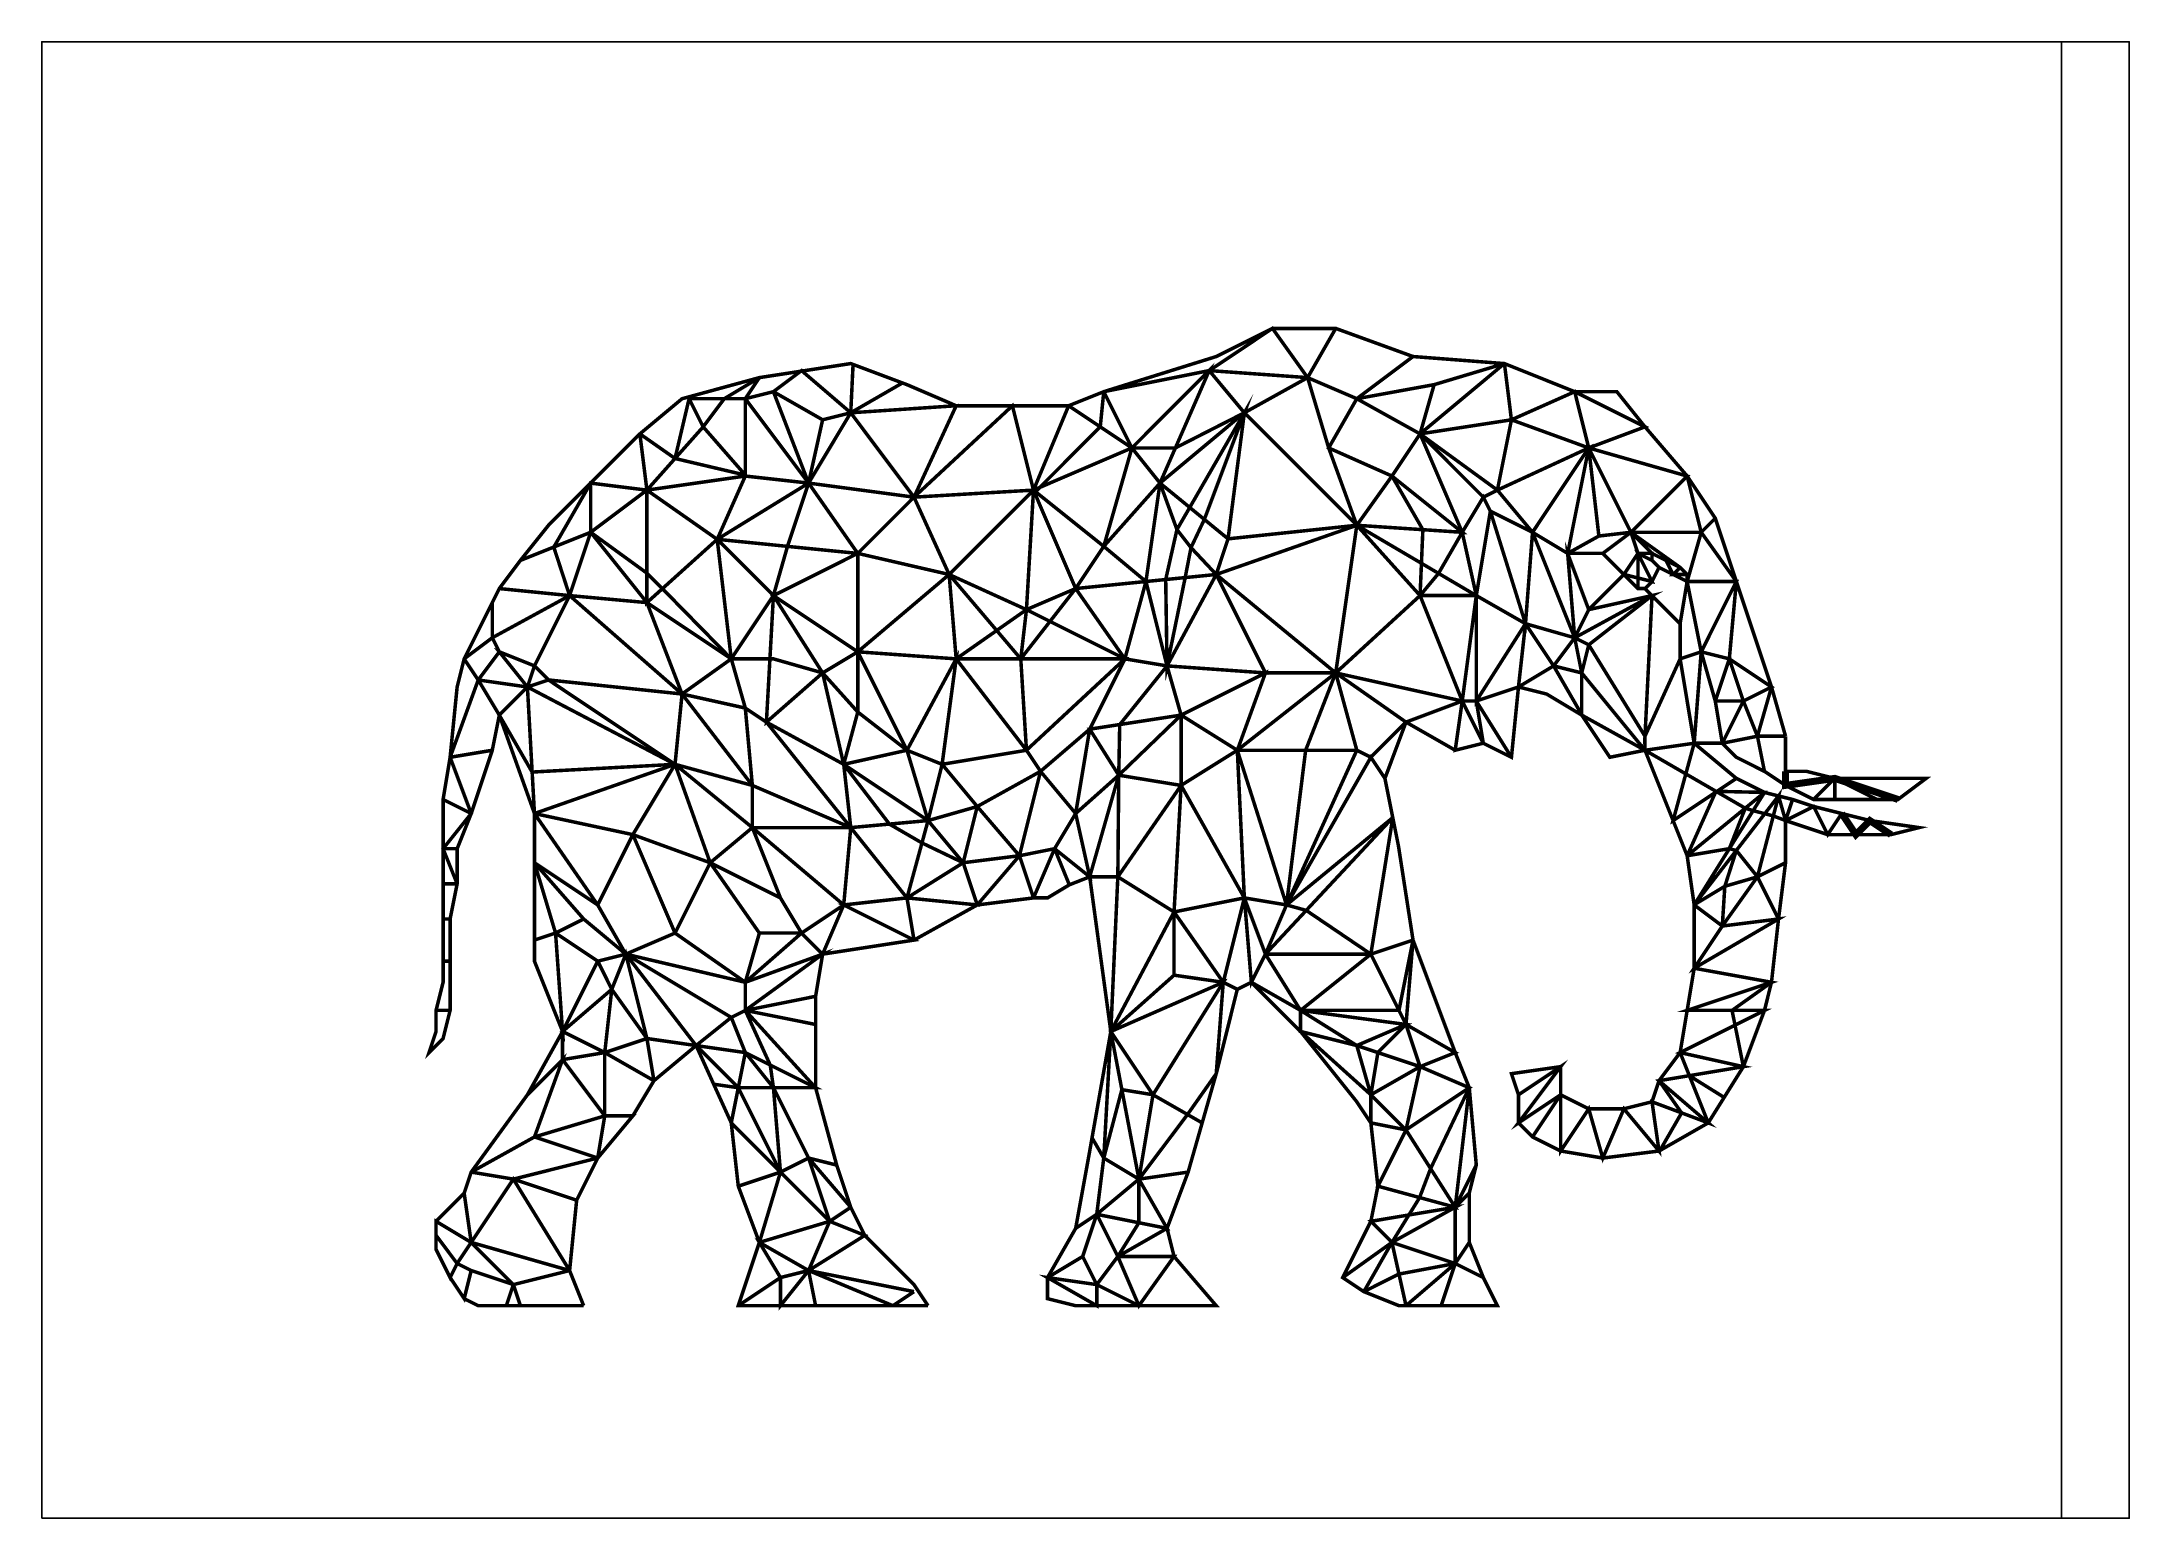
# Model space of a CAD drawing. Header units: millimetres. Extents: x 0 to 297, y 0 to 210.
import ezdxf

# ---------------------------------------------------------------- set-up
doc = ezdxf.new("R2010")
doc.units = ezdxf.units.MM
doc.header["$LTSCALE"] = 0.5
picture_1 = doc.add_image_def('image1.png', size_in_pixel=(2949, 2155))

msp = doc.modelspace()

# ---------------------------------------------------------------- linework, layer by layer
at = {"color": 4}
msp.add_lwpolyline([(0, 0), (297, 0), (297, 210), (0, 210)], close=True, dxfattribs=at)
at = {"color": 7}
for points, const_width in [([(65.1, 114.23), (64.1, 109.23), (61.1, 100.23), (59.1, 95.23), (59.1, 90.23), (58.1, 85.23), (58.1, 79.23), (58.1, 72.23), (57.1, 68.23), (55.1, 66.23), (56.1, 69.23), (56.1, 72.23), (57.1, 76.23), (57.1, 82.23), (57.1, 89.23), (57.1, 95.23), (57.1, 102.23), (58.1, 108.23), (59.1, 118.23), (60.1, 122.23), (64.1, 130.23), (65.1, 132.23), (68.1, 136.23), (72.1, 141.23), (78.1, 147.23), (85.1, 154.23), (91.1, 159.23), (102.1, 162.23), (115.1, 164.23), (123.1, 161.23), (130.1, 158.23), (146.1, 158.23), (151.1, 160.23), (167.1, 165.23), (175.1, 169.23), (184.1, 169.23), (195.1, 165.23), (208.1, 164.23), (218.1, 160.23), (224.1, 160.23), (228.1, 155.23), (234.1, 148.23), (238.1, 142.23), (239.1, 139.23), (241.1, 133.23), (246.1, 118.23), (248.1, 111.23)], 0.5), ([(180.1, 162.23), (184.1, 169.23)], 0.5), ([(100.1, 159.23), (104.1, 160.23), (108.1, 163.23), (115.1, 157.23), (111.1, 156.23), (104.1, 160.23)], 0.5), ([(166.1, 163.23), (151.1, 160.23)], 0.5), ([(180.1, 162.23), (171.1, 157.23), (166.1, 163.23)], 0.5), ([(180.1, 162.23), (187.1, 159.23), (198.1, 161.23), (208.1, 164.23)], 0.5), ([(187.1, 159.23), (195.1, 165.23)], 0.5), ([(196.1, 154.23), (208.1, 164.23)], 0.5), ([(196.1, 154.23), (209.1, 156.23), (208.1, 164.23)], 0.5), ([(100.1, 159.23), (100.1, 159.23), (102.1, 162.23)], 0.5), ([(151.1, 160.23), (155.1, 152.23)], 0.5), ([(180.1, 162.23), (183.1, 152.23), (187.1, 141.23)], 0.5), ([(198.1, 161.23), (196.1, 154.23), (192.1, 148.23), (183.1, 152.23), (187.1, 159.23)], 0.5), ([(218.1, 160.23), (228.1, 155.23), (220.1, 152.23)], 0.5), ([(97.1, 159.23), (92.1, 159.23)], 0.5), ([(100.1, 148.23), (109.1, 147.23), (100.1, 159.23)], 0.5), ([(130.1, 122.23), (140.1, 129.23), (154.1, 122.23), (157.1, 133.23), (147.1, 132.23), (151.1, 138.23), (141.1, 146.23), (155.1, 152.23), (146.1, 158.23)], 0.5), ([(141.1, 146.23), (146.1, 158.23)], 0.5), ([(171.1, 157.23), (159.1, 147.23)], 0.5), ([(171.1, 157.23), (187.1, 141.23), (167.1, 134.23)], 0.5), ([(171.1, 157.23), (168.78, 139.3), (167.1, 134.23)], 0.5), ([(196.1, 154.23), (187.1, 159.23)], 0.5), ([(86.1, 146.23), (85.1, 154.23)], 0.5), ([(111.1, 156.23), (109.1, 147.23)], 0.5), ([(196.1, 154.23), (205.1, 145.23)], 0.5), ([(196.1, 154.23), (202.1, 140.23)], 0.5), ([(196.1, 154.23), (207.1, 146.23)], 0.5), ([(209.1, 156.23), (207.1, 146.23), (205.1, 145.23)], 0.5), ([(155.1, 152.23), (151.1, 138.23), (157.1, 133.23), (159.1, 147.23), (151.1, 138.23)], 0.5), ([(206.1, 143.23), (212.1, 140.23), (207.1, 146.23), (220.1, 152.23), (212.1, 140.23)], 0.5), ([(212.1, 140.23), (217.1, 137.23), (220.1, 152.23), (234.1, 148.23), (226.1, 140.23), (220.1, 152.23)], 0.5), ([(78.1, 140.23), (78.1, 147.23), (86.1, 146.23), (78.1, 140.23)], 0.5), ([(86.1, 146.23), (86.1, 130.23), (96.1, 139.23), (98.1, 122.23), (86.1, 130.23)], 0.5), ([(96.1, 139.23), (86.1, 146.23)], 0.5), ([(104.1, 131.23), (96.1, 139.23), (100.1, 148.23)], 0.5), ([(109.1, 147.23), (116.1, 137.23), (96.1, 139.23)], 0.5), ([(109.1, 147.23), (106.1, 138.23), (104.1, 131.23)], 0.5), ([(111.1, 120.23), (116.1, 123.23), (129.1, 134.23), (116.1, 137.23), (124.1, 145.23), (109.1, 147.23)], 0.5), ([(124.1, 145.23), (129.1, 134.23), (141.1, 146.23), (147.1, 132.23), (140.1, 129.23), (129.1, 134.23)], 0.5), ([(141.1, 146.23), (140.1, 129.23)], 0.5), ([(187.1, 141.23), (168.78, 139.3), (159.1, 147.23)], 0.5), ([(192.1, 148.23), (187.1, 141.23)], 0.5), ([(192.1, 148.23), (202.1, 140.23), (187.1, 141.23)], 0.5), ([(212.1, 140.23), (211.1, 127.23), (206.1, 143.23)], 0.5), ([(65.1, 132.23), (75.1, 131.23), (78.1, 140.23), (68.1, 136.23)], 0.5), ([(75.1, 131.23), (86.1, 130.23), (78.1, 140.23)], 0.5), ([(184.1, 120.23), (187.1, 141.23), (196.1, 131.23), (204.1, 131.23), (187.1, 141.23)], 0.5), ([(202.1, 140.23), (198.73, 134.39), (196.1, 131.23)], 0.5), ([(212.1, 140.23), (218.1, 125.23)], 0.5), ([(220.1, 129.23), (225.1, 134.23), (222.1, 137.23), (226.1, 140.23), (233.1, 135.23), (234.1, 134.23), (234.1, 133.23), (232.1, 134.23), (231.1, 136.23), (229.1, 137.23), (226.1, 140.23)], 0.5), ([(221.35, 139.68), (226.1, 140.23), (236.1, 140.23), (238.1, 142.23), (238.1, 142.23)], 0.5), ([(227.1, 137.23), (226.1, 140.23)], 0.5), ([(233.1, 127.23), (234.1, 133.23), (236.1, 123.23), (241.1, 133.23), (234.1, 133.23), (236.1, 140.23), (241.1, 133.23)], 0.5), ([(229.1, 136.23), (227.1, 137.23), (229.1, 133.23), (225.1, 134.23)], 0.5), ([(227.1, 137.23), (227.1, 132.23)], 0.5), ([(129.1, 134.23), (130.1, 122.23), (154.1, 122.23), (140.1, 109.23), (130.1, 122.23)], 0.5), ([(167.1, 134.23), (157.1, 133.23)], 0.5), ([(160.1, 121.23), (174.1, 120.23), (167.1, 134.23), (160.1, 121.23)], 0.5), ([(184.1, 120.23), (167.1, 134.23)], 0.5), ([(230.1, 135.23), (232.1, 134.23)], 0.5), ([(231.1, 136.23), (233.1, 135.23)], 0.5), ([(233.1, 135.23), (232.1, 134.23), (234.1, 134.23)], 0.5), ([(64.1, 125.23), (75.1, 131.23)], 0.5), ([(91.1, 117.23), (75.1, 131.23), (70.1, 121.23)], 0.5), ([(86.1, 130.23), (91.1, 117.23), (75.1, 131.23)], 0.5), ([(98.1, 122.23), (104.1, 131.23), (111.1, 120.23), (103.1, 113.23), (104.1, 131.23)], 0.5), ([(204.1, 131.23), (202.1, 116.23)], 0.5), ([(220.1, 124.23), (229.1, 131.23)], 0.5), ([(229.1, 131.23), (233.1, 127.23), (233.1, 122.23), (228.1, 111.23), (229.1, 131.23)], 0.5), ([(229.1, 131.23), (228.1, 132.23)], 0.5), ([(241.1, 133.23), (240.1, 122.23)], 0.5), ([(64.1, 125.23), (64.1, 130.23)], 0.5), ([(140.1, 129.23), (139.29, 122.23), (140.1, 109.23)], 0.5), ([(220.1, 129.23), (218.1, 125.23)], 0.5), ([(64.1, 125.23), (60.1, 122.23)], 0.5), ([(64.1, 125.23), (65.1, 123.23)], 0.5), ([(211.1, 127.23), (215.1, 121.23), (210.1, 118.23), (211.1, 127.23)], 0.5), ([(211.1, 127.23), (218.1, 125.23), (215.1, 121.23), (219.1, 120.23), (218.1, 125.23)], 0.5), ([(218.1, 125.23), (220.1, 124.23), (228.1, 111.23), (228.1, 109.23), (219.1, 120.23)], 0.5), ([(69.1, 118.23), (62.1, 119.23), (60.1, 122.23)], 0.5), ([(65.1, 123.23), (62.1, 119.23)], 0.5), ([(70.1, 100.23), (90.1, 107.23), (69.1, 118.23), (65.1, 123.23), (70.1, 121.23), (72.1, 119.23), (90.1, 107.23)], 0.5), ([(98.1, 122.23), (91.1, 117.23)], 0.5), ([(98.1, 122.23), (100.1, 115.23)], 0.5), ([(98.1, 122.23), (104.1, 122.23), (111.1, 120.23)], 0.5), ([(116.1, 123.23), (123.1, 109.23), (114.1, 107.23)], 0.5), ([(130.1, 122.23), (116.1, 123.23)], 0.5), ([(149.1, 112.23), (154.1, 122.23), (160.1, 121.23), (162.1, 114.23)], 0.5), ([(219.1, 120.23), (220.1, 124.23)], 0.5), ([(236.1, 123.23), (233.1, 122.23), (235.1, 110.23), (228.1, 109.23)], 0.5), ([(238.1, 116.23), (240.1, 122.23), (236.1, 123.23)], 0.5), ([(236.1, 123.23), (238.1, 116.23), (239.1, 110.23)], 0.5), ([(240.1, 122.23), (246.1, 118.23), (242.1, 116.23), (238.1, 116.23)], 0.5), ([(62.1, 119.23), (58.1, 108.23)], 0.5), ([(65.1, 114.23), (62.1, 119.23)], 0.5), ([(70.1, 121.23), (69.1, 118.23)], 0.5), ([(69.1, 118.23), (72.1, 119.23)], 0.5), ([(72.1, 119.23), (91.1, 117.23)], 0.5), ([(111.1, 120.23), (114.1, 107.23)], 0.5), ([(162.1, 114.23), (174.1, 120.23), (170.1, 109.23), (162.1, 104.23)], 0.5), ([(187.1, 109.23), (184.1, 120.23), (170.1, 109.23)], 0.5), ([(174.1, 120.23), (184.1, 120.23), (194.1, 113.23)], 0.5), ([(210.1, 118.23), (214.1, 117.23), (219.1, 114.23), (219.1, 120.23)], 0.5), ([(69.1, 118.23), (65.1, 114.23)], 0.5), ([(69.1, 118.23), (70.1, 100.23)], 0.5), ([(91.1, 117.23), (90.1, 107.23), (84.1, 97.23)], 0.5), ([(90.1, 107.23), (101.1, 104.23), (91.1, 117.23), (100.1, 115.23)], 0.5), ([(202.1, 116.23), (194.1, 113.23)], 0.5), ([(204.1, 116.23), (205.1, 110.23)], 0.5), ([(242.1, 116.23), (244.1, 111.23), (245.1, 106.23)], 0.5), ([(70.1, 100.23), (65.1, 114.23)], 0.5), ([(103.1, 113.23), (100.1, 115.23), (101.1, 104.23), (115.1, 98.23)], 0.5), ([(114.1, 107.23), (115.1, 98.23), (103.1, 113.23), (114.1, 107.23)], 0.5), ([(142.1, 106.23), (149.1, 112.23), (147.1, 100.23)], 0.5), ([(149.1, 91.23), (152.1, 69.23), (149.1, 52.23), (147.1, 41.23), (143.1, 34.23), (143.1, 31.23), (147.1, 30.23), (167.1, 30.23), (161.1, 37.23), (160.1, 41.23), (163.1, 49.23), (167.1, 63.23), (170.1, 75.23), (172.1, 76.23), (179.1, 69.23), (187.1, 59.23), (189.1, 56.23), (190.1, 47.23), (189.1, 42.23), (185.1, 34.23), (188.1, 32.23), (193.1, 30.23), (207.1, 30.23), (205.1, 34.23), (203.1, 39.23), (203.1, 46.23), (204.1, 50.23), (203.1, 61.23), (201.1, 66.23), (195.1, 82.23), (193.03, 95.6), (191.1, 105.23), (194.1, 113.23), (201.1, 109.23)], 0.5), ([(162.1, 114.23), (162.1, 104.23), (153.23, 105.68)], 0.5), ([(235.1, 110.23), (232.1, 99.23), (241.1, 105.23)], 0.5), ([(248.1, 111.23), (248.1, 106.23), (251.1, 106.23), (255.1, 105.23), (259.1, 105.23), (265.1, 105.23), (268.1, 105.23), (264.1, 102.23), (261.1, 102.23), (255.1, 102.23), (252.1, 102.23), (248.1, 104.23), (245.1, 106.23), (241.1, 108.23), (239.1, 110.23), (235.1, 110.23)], 0.5), ([(247.1, 85.23), (248.1, 93.23), (248.1, 99.23), (254.1, 97.23), (258.1, 97.23), (263.1, 97.23), (267.1, 98.23), (260.1, 99.23), (256.1, 100.23), (252.1, 101.23), (249.1, 102.23), (245.1, 103.23), (241.1, 105.23), (235.1, 110.23)], 0.5), ([(239.1, 110.23), (244.1, 111.23), (248.1, 111.23)], 0.5), ([(64.1, 109.23), (58.1, 108.23)], 0.5), ([(90.1, 107.23), (95.1, 93.23)], 0.5), ([(90.1, 107.23), (101.1, 98.23)], 0.5), ([(114.1, 107.23), (114.1, 107.23), (126.1, 99.23)], 0.5), ([(133.1, 101.23), (128.1, 107.23), (126.1, 99.23)], 0.5), ([(140.1, 109.23), (128.1, 107.23)], 0.5), ([(140.1, 109.23), (142.1, 106.23)], 0.5), ([(170.1, 109.23), (171.1, 88.23)], 0.5), ([(170.1, 109.23), (177.1, 87.23)], 0.5), ([(170.1, 109.23), (187.1, 109.23), (189.1, 108.23)], 0.5), ([(187.1, 109.23), (177.1, 87.23)], 0.5), ([(177.1, 87.23), (189.1, 108.23), (191.1, 105.23)], 0.5), ([(228.1, 109.23), (232.1, 99.23), (234.1, 94.23), (235.1, 87.23), (235.1, 78.23), (233.1, 66.23)], 0.5), ([(228.1, 109.23), (233.91, 105.87), (238.2, 103.39), (240.79, 101.9), (242.36, 100.99), (243.48, 100.64), (246.36, 99.89), (248.1, 99.23)], 0.5), ([(101.1, 104.23), (101.1, 98.23)], 0.5), ([(133.1, 101.23), (142.1, 106.23), (139.1, 94.23)], 0.5), ([(141.1, 88.23), (143.1, 88.23), (146.2, 90.09), (149.1, 91.23), (153.23, 105.68), (147.1, 100.23), (149.1, 91.23), (144.1, 95.23), (147.1, 100.23)], 0.5), ([(142.1, 106.23), (147.1, 100.23)], 0.5), ([(162.1, 104.23), (153.1, 91.23), (149.1, 91.23)], 0.5), ([(248.1, 106.23), (248.1, 104.23), (255.1, 105.23), (264.1, 102.23)], 1), ([(252.1, 102.23), (255.1, 105.23), (261.1, 102.23)], 0.5), ([(255.1, 105.23), (255.1, 102.23)], 0.5), ([(57.1, 102.23), (61.1, 100.23)], 0.5), ([(83.1, 80.23), (79.1, 87.23), (70.1, 100.23), (70.1, 93.23), (79.1, 87.23)], 0.5), ([(124.1, 82.23), (133.1, 87.23), (139.1, 94.23), (131.1, 93.23), (133.1, 101.23), (126.1, 99.23)], 0.5), ([(133.1, 101.23), (139.1, 94.23), (141.1, 88.23), (133.1, 87.23)], 0.5), ([(245.1, 103.23), (234.1, 94.23)], 0.5), ([(242.37, 100.99), (240.1, 95.23), (234.1, 94.23)], 0.5), ([(235.1, 87.23), (247.1, 102.73), (244.1, 91.23)], 0.5), ([(238.2, 103.39), (245.1, 103.23), (235.1, 87.23)], 0.5), ([(247.1, 102.73), (248.1, 99.23)], 0.5), ([(249.1, 102.23), (248.1, 99.23)], 0.5), ([(248.1, 99.23), (252.1, 101.23), (252.1, 101.23), (254.1, 97.23), (256.1, 100.23)], 0.5), ([(70.1, 100.23), (84.1, 97.23), (79.1, 87.23)], 0.5), ([(102.1, 83.23), (108.1, 83.23), (105.1, 88.23), (95.1, 93.23), (101.1, 98.23), (105.1, 88.23)], 0.5), ([(108.1, 83.23), (114.1, 87.23), (101.1, 98.23), (115.1, 98.23), (114.1, 87.23), (111.1, 80.23), (124.1, 82.23), (114.1, 87.23), (123.1, 88.23), (124.1, 82.23)], 0.5), ([(126.1, 99.23), (131.1, 93.23), (123.1, 88.23), (133.1, 87.23), (131.1, 93.23)], 0.5), ([(174.1, 80.23), (192.22, 99.65)], 0.5), ([(192.22, 99.65), (189.1, 80.23), (179.91, 86.45), (177.1, 87.23)], 0.5), ([(256.1, 100.23), (258.1, 97.23), (260.1, 99.23), (263.1, 97.23)], 1), ([(59.1, 95.23), (57.1, 95.23)], 0.5), ([(84.1, 97.23), (95.1, 93.23), (90.1, 83.23), (83.1, 80.23)], 0.5), ([(84.1, 97.23), (90.1, 83.23), (100.1, 76.23), (100.1, 72.23)], 0.5), ([(139.1, 94.23), (144.1, 95.23), (146.2, 90.09)], 0.5), ([(244.1, 91.23), (241.1, 94.98), (240.1, 95.23)], 0.5), ([(70.1, 82.23), (70.1, 93.23), (77.1, 85.23), (73.1, 83.23), (70.1, 93.23)], 0.5), ([(95.1, 93.23), (102.1, 83.23), (100.1, 76.23)], 0.5), ([(244.1, 91.23), (248.1, 93.23)], 0.5), ([(57.1, 90.23), (59.1, 90.23)], 0.5), ([(244.1, 91.23), (239.1, 84.23), (235.1, 87.23)], 0.5), ([(161.1, 86.23), (168.1, 76.23), (171.1, 88.23)], 0.5), ([(174.1, 80.23), (172.1, 76.23), (171.1, 88.23)], 0.5), ([(57.1, 85.23), (58.1, 85.23)], 0.5), ([(73.1, 83.23), (79.1, 79.23), (81.1, 75.23)], 0.5), ([(77.1, 85.23), (83.1, 80.23), (79.1, 79.23)], 0.5), ([(100.1, 76.23), (108.1, 83.23), (111.1, 80.23), (110.1, 74.23), (110.1, 70.23)], 0.5), ([(247.1, 85.23), (246.1, 76.23), (245.1, 72.23)], 0.5), ([(100.1, 76.23), (83.1, 80.23)], 0.5), ([(172.1, 76.23), (179.1, 72.23), (193.1, 72.23), (189.1, 80.23), (195.1, 82.23)], 0.5), ([(189.1, 80.23), (174.1, 80.23)], 0.5), ([(174.1, 80.23), (179.1, 72.23)], 0.5), ([(57.1, 79.23), (58.1, 79.23)], 0.5), ([(79.1, 79.23), (74.1, 69.23)], 0.5), ([(235.1, 78.23), (246.1, 76.23), (234.1, 72.23), (245.1, 72.23), (233.1, 66.23), (242.1, 64.23), (230.1, 62.23), (237.1, 56.23), (229.1, 59.23), (230.1, 52.23), (225.1, 58.23), (222.1, 51.23), (220.1, 58.23), (216.1, 52.23), (216.1, 60.23), (210.1, 56.23), (216.1, 64.23), (210.1, 60.23)], 0.5), ([(81.1, 75.23), (80.1, 66.23)], 0.5), ([(168.1, 76.23), (170.1, 75.23)], 0.5), ([(56.1, 72.23), (58.1, 72.23)], 0.5), ([(98.1, 71.23), (100.1, 66.23), (93.1, 67.23)], 0.5), ([(98.1, 71.23), (100.1, 72.23), (110.1, 70.23), (110.1, 61.23), (100.1, 72.23)], 0.5), ([(187.1, 67.23), (179.1, 69.23), (179.1, 72.23), (194.1, 70.23), (187.1, 67.23)], 0.5), ([(193.1, 72.23), (194.1, 70.23), (201.1, 66.23), (196.1, 64.23)], 0.5), ([(229.1, 59.23), (225.1, 58.23), (220.1, 58.23), (216.1, 60.23), (216.1, 64.23), (209.1, 63.23), (210.1, 60.23), (210.1, 56.23), (212.1, 54.23), (216.1, 52.23), (222.1, 51.23), (230.1, 52.23), (237.1, 56.23), (242.1, 64.23), (245.1, 72.23)], 0.5), ([(69.1, 60.23), (74.1, 69.23), (74.1, 65.23), (80.1, 57.23), (70.1, 54.23)], 0.5), ([(150.1, 43.23), (151.1, 51.23), (152.1, 69.23)], 0.5), ([(70.1, 54.23), (74.1, 65.23), (69.1, 60.23), (61.1, 49.23)], 0.5), ([(74.1, 65.23), (80.1, 66.23), (87.1, 62.23), (84.1, 57.23)], 0.5), ([(80.1, 66.23), (80.1, 57.23)], 0.5), ([(93.1, 67.23), (98.1, 56.23), (99.1, 47.23), (102.1, 39.23), (99.1, 30.23), (105.1, 30.23), (110.1, 30.23), (126.1, 30.23)], 0.5), ([(99.1, 61.23), (93.1, 67.23)], 0.5), ([(100.1, 66.23), (110.1, 61.23), (104.1, 61.23)], 0.5), ([(187.1, 67.23), (189.1, 60.23)], 0.5), ([(187.1, 67.23), (196.1, 64.23)], 0.5), ([(229.1, 59.23), (230.1, 62.23), (233.1, 66.23)], 0.5), ([(98.1, 56.23), (105.1, 49.23), (104.1, 61.23), (109.1, 51.23), (105.1, 49.23)], 0.5), ([(196.1, 64.23), (189.1, 60.23), (189.1, 56.23)], 0.5), ([(98.1, 56.23), (99.1, 61.23)], 0.5), ([(110.1, 61.23), (113.1, 50.23), (109.1, 51.23)], 0.5), ([(158.1, 60.23), (156.1, 48.23), (151.1, 51.23)], 0.5), ([(158.1, 60.23), (165.1, 56.23)], 0.5), ([(189.1, 60.23), (194.1, 55.23), (190.1, 47.23), (201.1, 44.23), (194.1, 55.23)], 0.5), ([(203.1, 61.23), (201.1, 44.23)], 0.5), ([(212.1, 54.23), (216.1, 60.23)], 0.5), ([(189.1, 56.23), (194.1, 55.23)], 0.5), ([(79.1, 51.23), (70.1, 54.23), (61.1, 49.23), (60.1, 46.23), (56.1, 42.23)], 0.5), ([(61.1, 39.23), (67.1, 48.23), (75.1, 35.23), (76.1, 45.23), (79.1, 51.23), (67.1, 48.23), (76.1, 45.23)], 0.5), ([(109.1, 51.23), (112.1, 42.23), (115.1, 44.23), (113.1, 50.23)], 0.5), ([(67.1, 48.23), (61.1, 49.23)], 0.5), ([(105.1, 49.23), (99.1, 47.23)], 0.5), ([(156.1, 48.23), (163.1, 49.23)], 0.5), ([(201.1, 44.23), (204.1, 50.23)], 0.5), ([(60.1, 46.23), (61.1, 39.23)], 0.5), ([(201.1, 44.23), (203.1, 46.23)], 0.5), ([(75.1, 35.23), (61.1, 39.23), (56.1, 42.23), (56.1, 40.23)], 0.5), ([(115.1, 44.23), (117.1, 40.23), (124.1, 33.23), (126.1, 30.23)], 0.5), ([(150.1, 43.23), (148.1, 37.23), (143.1, 34.23)], 0.5), ([(150.1, 43.23), (147.1, 41.23)], 0.5), ([(148.1, 37.23), (150.1, 33.23), (153.1, 37.23), (150.1, 43.23)], 0.5), ([(201.1, 44.23), (201.1, 36.23), (192.1, 39.23), (185.1, 34.23)], 0.5), ([(61.1, 39.23), (59.1, 36.23)], 0.5), ([(61.1, 39.23), (67.1, 33.23)], 0.5), ([(188.1, 32.23), (192.1, 39.23)], 0.5), ([(192.1, 39.23), (194.1, 30.23)], 0.5), ([(203.1, 39.23), (201.1, 36.23)], 0.5), ([(58.1, 34.23), (60.1, 31.23), (61.1, 35.23), (59.1, 36.23)], 0.5), ([(201.1, 36.23), (199.1, 30.23)], 0.5), ([(201.1, 36.23), (205.1, 34.23)], 0.5), ([(61.1, 35.23), (67.1, 33.23), (68.1, 30.23)], 0.5), ([(67.1, 33.23), (66.1, 30.23)], 0.5), ([(67.1, 33.23), (75.1, 35.23), (77.1, 30.23)], 0.5), ([(105.1, 34.23), (99.1, 30.23)], 0.5), ([(109.1, 35.23), (105.1, 30.23), (105.1, 34.23)], 0.5), ([(109.1, 35.23), (110.1, 30.23)], 0.5), ([(109.1, 35.23), (124.1, 32.23)], 0.5), ([(109.1, 35.23), (121.1, 30.23)], 0.5), ([(60.1, 31.23), (62.1, 30.23), (77.1, 30.23)], 0.5), ([(124.1, 32.23), (121.1, 30.23)], 0.5)]:
    msp.add_lwpolyline(points, dxfattribs=dict(at, const_width=const_width))
at = {"color": 7, "const_width": 0.5}
for points in [[(166.1, 163.23), (175.1, 169.23), (180.1, 162.23)], [(155.1, 152.23), (159.1, 147.23), (166.1, 163.23)], [(209.1, 156.23), (218.1, 160.23), (220.1, 152.23)], [(86.1, 146.23), (94.1, 155.23), (97.1, 159.23), (100.1, 159.23), (100.1, 148.23)], [(115.1, 157.23), (124.1, 145.23), (130.1, 158.23)], [(124.1, 145.23), (141.1, 146.23), (138.1, 158.23)], [(202.1, 140.23), (204.1, 131.23), (206.1, 143.23), (205.1, 145.23)], [(104.1, 131.23), (116.1, 137.23), (116.1, 123.23)], [(217.1, 137.23), (218.1, 125.23), (229.1, 131.23), (220.1, 129.23)], [(227.1, 137.23), (225.1, 134.23), (227.1, 132.23), (228.1, 132.23), (229.1, 133.23), (230.1, 135.23), (229.1, 136.23), (229.1, 137.23)], [(196.1, 131.23), (184.1, 120.23), (202.1, 116.23)], [(204.1, 131.23), (204.1, 116.23), (211.1, 127.23)], [(123.1, 109.23), (128.1, 107.23), (130.1, 122.23)], [(202.1, 116.23), (201.1, 109.23), (205.1, 110.23), (209.1, 108.23), (210.1, 118.23), (204.1, 116.23)], [(149.1, 112.23), (153.23, 105.68), (162.1, 114.23)], [(219.1, 114.23), (223.1, 108.23), (228.1, 109.23)], [(153.1, 91.23), (161.1, 86.23), (162.1, 104.23), (171.1, 88.23), (161.1, 86.23), (152.1, 69.23)], [(123.1, 88.23), (115.1, 98.23), (126.1, 99.23)], [(171.1, 88.23), (177.1, 87.23), (174.1, 80.23)], [(74.1, 69.23), (70.1, 79.23), (70.1, 82.23), (73.1, 83.23)], [(239.1, 84.23), (247.1, 85.23), (235.1, 78.23)], [(83.1, 80.23), (98.1, 71.23), (93.1, 67.23)], [(74.1, 69.23), (80.1, 66.23), (86.1, 68.23), (81.1, 75.23)], [(168.1, 76.23), (152.1, 69.23), (158.1, 60.23)], [(86.1, 68.23), (87.1, 62.23), (93.1, 67.23)], [(100.1, 66.23), (104.1, 61.23), (99.1, 61.23)], [(196.1, 64.23), (194.1, 55.23), (203.1, 61.23)], [(80.1, 57.23), (79.1, 51.23), (84.1, 57.23)], [(105.1, 49.23), (102.1, 39.23), (112.1, 42.23)], [(156.1, 48.23), (150.1, 43.23), (160.1, 41.23)], [(201.1, 44.23), (192.1, 39.23), (189.1, 42.23)], [(112.1, 42.23), (109.1, 35.23), (102.1, 39.23), (105.1, 34.23), (109.1, 35.23), (117.1, 40.23)], [(56.1, 38.23), (58.1, 34.23), (59.1, 36.23), (56.1, 40.23)], [(153.1, 37.23), (161.1, 37.23), (156.1, 30.23)], [(150.1, 33.23), (150.1, 30.23), (143.1, 34.23)]]:
    msp.add_lwpolyline(points, close=True, dxfattribs=at)
at = {"const_width": 0.5}
for points in [[(115.43, 164.1), (115.1, 157.23), (122.45, 161.47)], [(97.1, 159.23), (102.1, 162.23)], [(104.1, 160.23), (109.1, 147.23)], [(151.1, 160.23), (150.6, 155.23), (141.38, 146)], [(92.1, 159.23), (90.1, 150.73), (100.1, 148.37)], [(92.1, 159.23), (94.1, 155.23), (100.1, 148.37)], [(115.1, 157.23), (109.1, 147.23)], [(155.1, 152.23), (161.29, 152.23), (171.1, 157.23)], [(171.1, 157.23), (163.33, 143.76), (161.51, 140.62), (159.91, 133.51), (160.1, 121.23), (162.68, 133.78), (163.51, 138.05), (165.41, 142.06), (171.1, 157.23)], [(85.1, 154.23), (90.1, 150.73)], [(220.1, 152.23), (221.54, 139.7), (217.1, 137.23)], [(78.1, 147.23), (72.85, 138.12), (75.1, 131.23)], [(109.1, 147.23), (96.1, 139.23)], [(159.1, 147.23), (161.51, 140.62), (163.51, 138.05), (167.1, 134.23)], [(192.1, 148.23), (196.5, 140.6), (196.1, 131.23)], [(234.1, 148.23), (236.1, 140.23)], [(222.1, 137.23), (217.1, 137.23)], [(147.1, 132.23), (139.29, 122.23), (129.1, 134.23)], [(147.1, 132.23), (154.1, 122.23)], [(157.1, 133.23), (160.1, 121.23)], [(116.1, 123.23), (116.1, 114.67), (114.1, 107.23)], [(236.1, 123.23), (235.1, 110.23)], [(240.1, 122.23), (242.1, 116.23)], [(111.1, 120.23), (116.1, 114.67)], [(160.1, 121.23), (153.37, 112.88), (153.23, 105.68)], [(184.1, 120.23), (179.82, 109.23), (177.1, 87.23)], [(215.1, 121.23), (219.1, 114.3)], [(202.1, 116.23), (205.1, 110.23)], [(209.1, 108.23), (204.1, 116.23)], [(242.1, 116.23), (239.1, 110.23)], [(246.1, 118.23), (244.1, 111.23)], [(116.1, 114.67), (123.1, 109.23)], [(162.1, 114.23), (170.1, 109.23)], [(189.1, 108.23), (194.1, 113.23)], [(58.1, 108.23), (61.1, 100.23), (57.1, 95.23), (59.1, 90.23)], [(114.1, 107.23), (120.6, 98.73), (125.23, 96.05), (131.1, 93.23)], [(123.1, 109.23), (126.1, 99.23)], [(153.23, 105.68), (153.1, 91.23)], [(238.2, 103.39), (234.1, 94.23)], [(177.1, 87.23), (192.22, 99.65)], [(141.1, 88.23), (144.1, 95.23)], [(241.1, 94.98), (239.46, 89.88), (239.1, 84.23)], [(235.15, 87.29), (239.46, 89.88), (244.1, 91.23)], [(244.1, 91.23), (247.1, 85.23)], [(161.1, 86.23), (161.1, 77.24), (168.1, 76.23)], [(81.1, 75.23), (83.1, 80.23), (86.1, 68.23)], [(100.1, 76.23), (111.1, 80.23), (100.1, 72.23), (110.1, 74.23)], [(179.1, 72.23), (189.1, 80.23)], [(193.1, 72.23), (195.1, 82.23)], [(195.1, 82.23), (194.1, 70.23)], [(152.1, 69.23), (161.1, 77.24)], [(168.1, 76.23), (167.1, 63.23), (163.01, 57.42), (156.1, 48.23), (156.1, 42.03), (153.1, 37.23), (160.1, 41.23)], [(246.1, 76.23), (240.49, 72.23), (242.1, 64.23)], [(100.1, 72.23), (103.65, 64.45), (104.1, 61.23)], [(179.1, 72.23), (187.1, 67.23)], [(152.1, 69.23), (156.1, 48.23)], [(194.1, 70.23), (190.1, 66.23), (189.1, 60.23), (179.1, 69.23)], [(194.1, 70.23), (196.1, 64.23)], [(233.1, 66.23), (237.1, 56.23)], [(230.15, 52.17), (233.31, 57.65), (230.1, 62.23)], [(234.41, 62.94), (239.37, 59.85)], [(99.1, 61.23), (95.6, 61.73)], [(99.1, 61.23), (105.1, 49.23)], [(158.1, 60.23), (153.67, 60.96), (151.1, 51.23)], [(203.1, 61.23), (197.6, 49.73), (196.01, 45.56), (192.1, 39.23)], [(151.1, 51.23), (149.43, 54.11)], [(109.1, 51.23), (115.1, 44.23)], [(188.1, 32.23), (193.1, 34.73), (201.1, 36.23)], [(201.1, 36.23), (194.1, 30.23)], [(150.1, 33.23), (156.1, 30.23)]]:
    msp.add_lwpolyline(points, dxfattribs=at)
at = {"color": 4, "const_width": 0.5}
for points in [[(78.1, 140.23), (86.1, 134.42), (88.31, 132.21), (98.1, 122.23)], [(65.1, 114.23), (69.77, 106.13), (90.1, 107.23)]]:
    msp.add_lwpolyline(points, dxfattribs=at)

# ---------------------------------------------------------------- pictures from other files: only their frames are drawn
image = msp.add_image(picture_1, insert=(0, 0), size_in_units=(287.37, 210))
image.dxf.flags = 7

doc.saveas('drawing.dxf')
